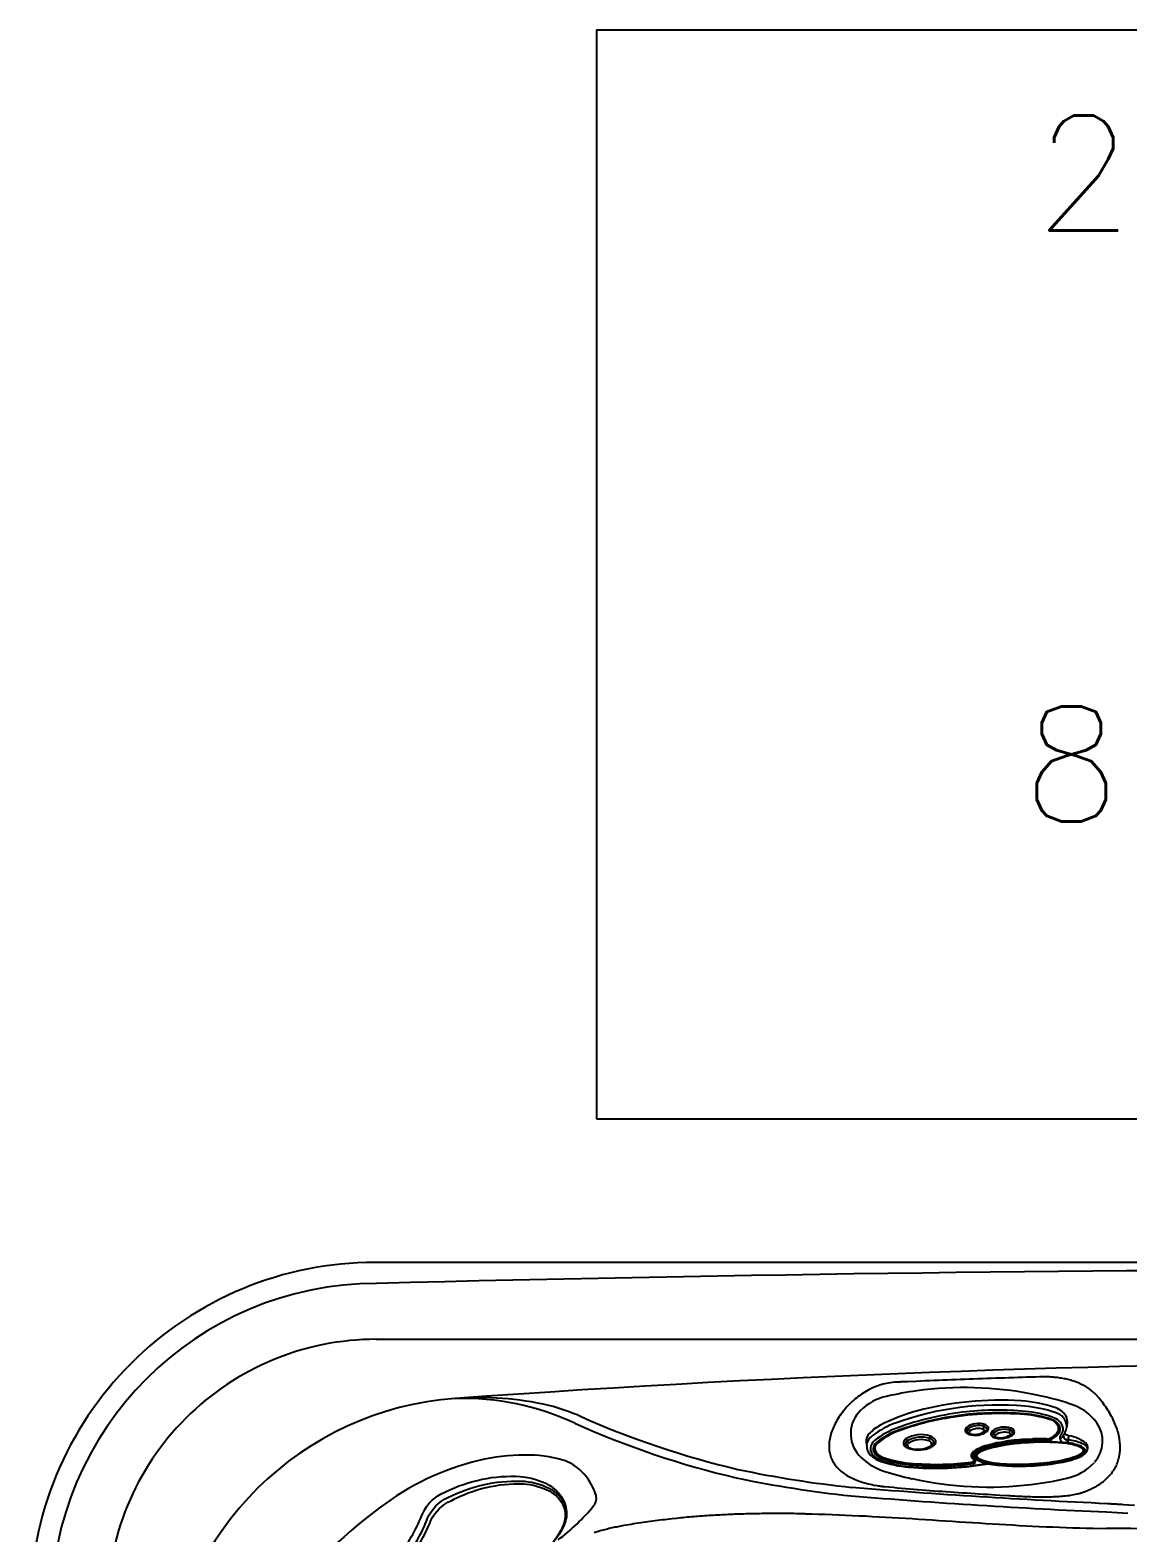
# Model space of a CAD drawing. Extents: x 938 to 1038, y 781 to 934.
# Drawn here: x 937.9 to 976.1, y 881.3 to 933.6 of the extents above; entities that cross this region are included whole.
import ezdxf
from ezdxf.enums import TextEntityAlignment as Align

# ---------------------------------------------------------------- set-up
doc = ezdxf.new("R2010")
doc.units = 0
doc.header["$MEASUREMENT"] = 0
for name, color, linetype in [('1', 4, 'Continuous'), ('1_CYAN', 4, 'Continuous'), ('2', 2, 'Continuous'), ('DIM', 3, 'Continuous')]:
    doc.layers.add(name, color=color, linetype=linetype)
doc.styles.add('SIMPLEX', font='simplex')

# ---------------------------------------------------------------- blocks, each defined once
blk = doc.blocks.new('AUX PANEL')
at = {"layer": '1', "color": 3}
for p, q in [((3.509, 0.604), (3.478, 0.65)), ((3.575, 0.518), (3.53, 0.586)), ((4.058, 0.603), (4.081, 0.683)), ((4.09, 0.706), (4.105, 0.761)), ((4.38, 0.551), (4.414, 0.5)), ((4.986, 0.589), (4.966, 0.51)), ((4.997, 0.611), (5.013, 0.673)), ((1.381, 0.18), (1.412, 0.125)), ((1.475, 0.043), (1.435, 0.111)), ((2.197, 0.211), (2.18, 0.135)), ((2.208, 0.231), (2.221, 0.292)), ((4.479, 0.418), (4.435, 0.484))]:
    blk.add_line(p, q, dxfattribs=at)
at = {"layer": '1', "color": 2}
for centre, radius, start, end in [((4.985, -9.767), 11.402, 88.2128, 106.5253), ((5.198, -2.936), 4.567, 72.7244, 88.2128), ((3.446, -4.582), 5.993, 106.5253, 120.0224), ((6.355, 0.783), 0.673, 27.941, 72.7244), ((6.52, 0.928), 0.461, 347.4297, 21.5705), ((1.16, -0.625), 1.423, 120.0224, 139.1091), ((3.546, 0.549), 0.122, 123.8991, 191.1005), ((3.557, 0.551), 0.133, 191.1005, 239.2691), ((3.902, 0.081), 0.71, 73.3731, 126.6286), ((4.04, 0.544), 0.226, 39.2156, 73.3731), ((4.106, 0.625), 0.133, 308.5481, 353.0694), ((4.135, 0.622), 0.104, 353.0694, 39.2156), ((4.521, 0.398), 0.209, 132.6044, 153.8236), ((4.823, -0.049), 0.747, 74.7178, 126.4448), ((4.964, 0.465), 0.213, 43.2785, 74.7178), ((5.042, 0.539), 0.105, 2.3795, 43.2785), ((5.034, 0.539), 0.113, 318.9553, 2.3795), ((6.497, 0.801), 0.467, 330.2411, 356.5702), ((7.096, 0.785), 0.134, 161.0592, 185.0976), ((0.353, 0.073), 0.356, 139.1091, 177.165), ((0.575, 0.062), 0.579, 177.165, 195.0902), ((1.456, 0.037), 0.166, 124.9572, 195.5352), ((1.932, -0.719), 1.059, 74.5553, 122.303), ((2.119, -0.041), 0.356, 39.1161, 74.5553), ((2.29, 0.098), 0.136, 312.1345, 39.1161), ((3.655, 0.716), 0.324, 239.2691, 251.6989), ((3.756, 1.11), 0.73, 253.8892, 306.3578), ((4.41, 0.452), 0.0848, 153.8236, 197.8039), ((4.49, 0.478), 0.169, 197.8039, 216.3234), ((4.452, 0.45), 0.122, 216.3234, 246.3113), ((4.591, 0.767), 0.468, 246.3113, 256.5178), ((4.649, 1.008), 0.716, 256.5178, 287.4956), ((4.599, 1.167), 0.882, 287.4956, 301.8398), ((4.935, 0.625), 0.244, 301.8398, 318.9553), ((6.881, -0.821), 1.3, 54.6823, 82.229), ((7.51, 0.068), 0.211, 336.4607, 54.6823), ((7.58, 0.021), 0.129, 343.1859, 45.0041), ((0.491, -0.088), 0.474, 179.8157, 227.6318), ((0.754, 0.2), 0.864, 227.6318, 252.8661), ((1.455, 0.036), 0.164, 195.5352, 241.4325), ((1.697, 0.481), 0.671, 241.4325, 256.2015), ((1.785, 0.84), 1.041, 256.2015, 297.5534), ((2.013, 0.404), 0.548, 297.5534, 312.1345), ((5.26, 6.446), 7.085, 274.0179, 281.6923), ((6.133, 2.652), 3.194, 280.147, 293.4583), ((7.001, 0.653), 1.015, 293.4583, 302.5562), ((7.298, 0.187), 0.462, 302.5562, 320.7933), ((7.452, 0.062), 0.264, 320.7933, 342.7195), ((1.747, 3.422), 4.235, 252.8661, 266.7927), ((2.089, 9.947), 10.769, 266.9181, 281.2009), ((4.278, -1.121), 0.513, 88.3059, 100.9296), ((4.256, -1.934), 1.326, 82.8545, 88.4017), ((5.11, 6.4), 7.051, 264.3901, 275.2555)]:
    blk.add_arc(centre, radius, start, end, dxfattribs=at)
at = {"layer": '1', "color": 3}
for centre, radius, start, end in [((4.898, -9.084), 10.546, 86.8632, 111.5506), ((4.876, -8.962), 10.247, 97.9706, 111.8262), ((4.94, -9.286), 10.481, 87.0677, 111.2921), ((5.003, -9.862), 11.03, 87.4903, 101.2777), ((4.88, -8.986), 10.271, 86.5699, 97.9706), ((5.294, -2.689), 4.139, 72.501, 87.4952), ((5.273, -2.793), 3.981, 73.2277, 87.0677), ((5.302, -2.643), 3.805, 73.2962, 87.2313), ((5.25, -2.804), 4.079, 72.6462, 86.5699), ((6.266, 0.448), 0.672, 50.6403, 72.6462), ((6.434, 0.738), 0.531, 4.3959, 78.6317), ((2.12, -2.091), 3.022, 111.2615, 129.3913), ((2.113, -2.063), 2.815, 111.8262, 130.4243), ((4.522, -7.881), 8.993, 100.738, 112.1152), ((3.549, 0.52), 0.0681, 147.5692, 208.5669), ((3.651, 0.455), 0.189, 129.8753, 147.5692), ((3.9, 0.087), 0.633, 73.4336, 125.8479), ((3.899, 0.093), 0.525, 72.5871, 126.8184), ((4.033, 0.522), 0.0756, 43.0492, 72.5871), ((4.025, 0.506), 0.195, 54.0655, 73.4336), ((4.064, 0.545), 0.0357, 303.2086, 351.2073), ((4.059, 0.546), 0.0408, 351.2073, 43.0492), ((4.083, 0.587), 0.0953, 5.0171, 54.0655), ((4.095, 0.588), 0.0841, 305.983, 5.0171), ((4.82, -0.045), 0.665, 75.5501, 125.3139), ((4.938, 0.415), 0.19, 54.8314, 75.5501), ((4.999, 0.5), 0.0854, 9.7066, 54.8314), ((6.31, 0.63), 0.392, 35.432, 77.2832), ((6.317, 0.64), 0.371, 16.1555, 77.5899), ((6.26, 0.484), 0.557, 47.3073, 73.2277), ((6.222, 0.449), 0.593, 49.076, 63.9015), ((6.288, 0.8), 0.418, 309.7821, 323.2215), ((6.266, 0.835), 0.468, 313.1514, 327.7289), ((6.442, 0.704), 0.257, 0.3358, 49.076), ((6.443, 0.682), 0.288, 306.9321, 47.3073), ((6.565, 0.61), 0.0832, 313.3958, 342.3064), ((6.423, 0.711), 0.253, 350.8857, 35.432), ((6.416, 0.709), 0.26, 331.3848, 351.4245), ((6.459, 0.713), 0.24, 327.7289, 356.3018), ((6.445, 0.665), 0.391, 8.207, 50.6403), ((6.552, 0.68), 0.283, 323.3704, 8.207), ((7.159, 0.366), 0.327, 141.7136, 152.8307), ((7.09, 0.717), 0.252, 219.319, 262.229), ((0.464, -0.12), 0.449, 125.7886, 176.0645), ((0.489, -0.192), 0.339, 126.3542, 229.549), ((0.608, -0.252), 0.369, 130.1613, 155.7405), ((0.542, -0.181), 0.258, 125.8818, 192.4668), ((1.953, -1.713), 2.314, 110.6898, 133.9375), ((2.142, -2.108), 2.777, 111.2921, 129.6708), ((1.471, 0.004), 0.107, 152.7339, 212.7658), ((1.519, -0.02), 0.16, 124.1793, 152.7339), ((1.937, -0.724), 0.979, 74.0084, 121.0922), ((1.571, -0.087), 0.153, 128.0613, 147.9271), ((1.936, -0.697), 0.864, 73.9923, 122.1245), ((2.145, -0.006), 0.142, 22.2291, 78.4856), ((2.141, -0.014), 0.24, 43.5931, 74.0084), ((2.194, 0.028), 0.0852, 296.3745, 13.5406), ((2.19, 0.1), 0.166, 296.8486, 325.4042), ((2.231, 0.072), 0.116, 325.4042, 43.5931), ((3.614, 0.555), 0.143, 208.5669, 254.4282), ((3.599, 0.475), 0.0356, 168.3826, 202.5332), ((3.61, 0.473), 0.0468, 123.687, 168.3826), ((3.612, 0.48), 0.0492, 202.5332, 222.9991), ((3.754, 1.057), 0.664, 254.4282, 305.983), ((3.615, 0.484), 0.0543, 222.9991, 256.7133), ((3.757, 0.965), 0.556, 253.9429, 305.979), ((4.471, -0.953), 1.03, 106.5339, 114.5292), ((5.34, -3.307), 3.525, 102.8403, 110.6261), ((5.585, -4.141), 4.34, 100.5484, 109.5628), ((-0.018, 14.17), 14.745, 286.5339, 287.4444), ((5.504, -3.891), 4.038, 102.2348, 108.3973), ((5.717, -4.638), 4.807, 99.0995, 107.8856), ((4.468, 0.419), 0.0796, 150.4891, 190.7765), ((4.471, 0.42), 0.0832, 190.7765, 243.1564), ((4.495, 0.403), 0.112, 123.4939, 150.4891), ((4.934, -1.591), 1.775, 99.8338, 107.4444), ((4.593, 0.66), 0.352, 243.1564, 251.5771), ((4.509, 0.379), 0.0398, 126.097, 204.1853), ((4.522, 0.392), 0.0572, 210.9526, 260.5563), ((4.647, 0.99), 0.685, 255.9831, 305.64), ((4.816, -0.029), 0.55, 74.6927, 126.8054), ((6.284, -7.363), 7.57, 93.3483, 103.6374), ((4.65, 0.902), 0.583, 256.3823, 305.5673), ((5.998, -6.07), 6.365, 98.8978, 103.0896), ((3.848, 4.674), 4.583, 279.8338, 282.6858), ((6.38, -8.259), 8.493, 90.8326, 101.7653), ((6.378, -8.401), 8.672, 90.7076, 100.5484), ((6.29, -7.841), 8.171, 94.8825, 100.1158), ((6.364, -8.326), 8.551, 90.8476, 99.4711), ((4.951, 0.443), 0.0591, 34.3397, 77.9306), ((4.965, 0.461), 0.0411, 304.9146, 341.0021), ((4.973, 0.458), 0.0326, 341.0021, 34.3397), ((6.383, -8.558), 8.882, 93.025, 98.8687), ((4.954, 0.543), 0.144, 310.0461, 323.8454), ((5.01, 0.502), 0.0741, 323.8454, 9.7066), ((5.482, 3.073), 2.775, 272.3124, 276.4711), ((6.39, -8.711), 9.046, 90.7404, 93.7685), ((6.393, -6.216), 6.434, 84.8655, 94.9188), ((6.3, -6.423), 6.746, 90.1738, 93.2747), ((6.465, -4.752), 4.981, 83.7239, 92.6272), ((6.421, -6.928), 7.162, 86.4713, 91.3134), ((6.286, 0.603), 0.269, 267.1106, 296.5573), ((6.279, 0.607), 0.284, 270.1174, 305.362), ((6.281, 0.595), 0.324, 270.7773, 305.3436), ((5.59, 1.557), 1.447, 304.3422, 311.8229), ((5.653, 1.489), 1.365, 305.362, 313.1514), ((7.971, -1.352), 2.256, 126.9321, 131.7726), ((6.92, 0.381), 0.192, 137.2968, 179.7854), ((6.729, 0.519), 0.133, 269.1945, 321.2663), ((6.914, 0.401), 0.187, 185.7097, 251.1934), ((6.778, 0.48), 0.0707, 321.2663, 351.2247), ((6.928, 0.461), 0.0807, 137.932, 181.7008), ((7.011, 0.487), 0.166, 189.7009, 275.984), ((6.869, -1.11), 1.324, 83.9007, 90.2641), ((7.179, -4.264), 4.496, 92.6065, 93.9775), ((6.722, -2.233), 2.438, 77.8804, 84.1832), ((6.913, -1.414), 1.642, 86.2447, 87.8295), ((6.995, 0.227), 0.0251, 304.6788, 354.3337), ((6.76, -1.902), 2.123, 71.5446, 83.2367), ((6.885, -1.285), 1.489, 66.5256, 85.1925), ((6.714, 0.293), 0.314, 347.339, 5.2156), ((6.798, -1.709), 1.947, 70.3737, 83.4318), ((-44.67, 7.536), 52.198, 352.0555, 352.2188), ((6.88, -1.462), 1.791, 68.7788, 85.2916), ((7.039, -0.86), 1.029, 68.4457, 79.1127), ((7.219, -0.405), 0.539, 55.1292, 68.4457), ((7.292, -0.308), 0.443, 54.3966, 71.5446), ((7.285, -0.337), 0.491, 50.7876, 70.102), ((7.401, -0.098), 0.195, 43.96, 66.5256), ((7.368, -0.192), 0.43, 45.0041, 68.1277), ((7.469, -0.047), 0.103, 14.5673, 55.1292), ((7.429, -0.071), 0.155, 31.3477, 43.96), ((7.458, -0.08), 0.16, 34.1573, 55.4533), ((7.507, -0.023), 0.0639, 328.3765, 31.3477), ((7.537, -0.028), 0.066, 9.4117, 35.1562), ((7.509, -0.062), 0.135, 25.2231, 50.7876), ((0.49, -0.199), 0.241, 155.7405, 201.1498), ((0.607, -0.154), 0.366, 201.1498, 229.791), ((0.796, 0.168), 0.813, 229.549, 251.3924), ((0.542, -0.181), 0.258, 192.4668, 225.9064), ((0.544, -0.182), 0.238, 145.5885, 216.491), ((0.712, -0.055), 0.448, 216.6808, 252.308), ((0.768, 0.052), 0.582, 225.9064, 250.7557), ((0.726, -0.013), 0.55, 229.791, 250.6244), ((1.719, 2.917), 3.586, 251.421, 266.6959), ((1.642, 2.557), 3.235, 250.7557, 268.2288), ((1.545, 0.052), 0.195, 212.7658, 238.9868), ((1.495, -0.039), 0.0641, 147.9271, 199.8187), ((1.55, -0.02), 0.122, 199.8187, 253.5053), ((1.569, 0.092), 0.241, 238.9868, 257.7433), ((1.777, 0.8), 0.979, 254.6751, 299.9168), ((1.771, 0.741), 0.914, 253.9045, 300.2528), ((3.747, -0.324), 0.0827, 150.5571, 182.8718), ((3.82, -0.32), 0.155, 182.8718, 227.961), ((4.062, -0.501), 0.444, 130.5135, 150.5571), ((3.676, -0.459), 0.103, 276.3351, 322.16), ((3.836, -0.336), 0.138, 172.0602, 214.1366), ((3.925, -0.359), 0.23, 124.3894, 169.4043), ((2.079, -2.308), 2.487, 47.71, 48.7976), ((3.843, -0.351), 0.136, 207.1302, 236.6627), ((3.818, -0.364), 0.0904, 166.6135, 217.2924), ((3.931, -0.391), 0.206, 126.5464, 166.6135), ((4.053, -0.185), 0.386, 217.2924, 229.962), ((3.732, -0.491), 0.0307, 346.5457, 47.71), ((3.727, -0.504), 0.0346, 328.4818, 9.2387), ((3.712, -0.55), 0.101, 41.922, 56.6627), ((3.74, -0.494), 0.0569, 303.3397, 340.7519), ((4.135, -0.588), 0.557, 115.2129, 130.5135), ((3.765, -0.503), 0.0312, 340.7519, 41.922), ((3.887, -0.357), 0.0974, 144.7267, 219.3538), ((5.11, -2.09), 2.327, 120.2638, 124.3894), ((3.767, -0.526), 0.0596, 328.2455, 49.962), ((4.067, -0.485), 0.319, 124.409, 144.7267), ((4.548, -1.223), 1.242, 109.5628, 126.5464), ((3.978, -0.282), 0.216, 219.3538, 235.0523), ((3.888, -0.335), 0.0706, 140.1355, 219.6246), ((3.944, -0.303), 0.128, 190.8459, 243.2975), ((4.168, -0.569), 0.435, 121.2, 140.1355), ((4, -0.251), 0.211, 217.7981, 243.3099), ((3.919, -0.332), 0.0634, 141.203, 219.1831), ((4.12, -0.08), 0.462, 235.0523, 248.4056), ((4.177, -0.54), 0.395, 115.704, 141.203), ((4.045, -0.229), 0.226, 219.1831, 246.3327), ((4.26, 0.21), 0.73, 239.2096, 254.2492), ((4.565, -1.211), 1.199, 106.2225, 124.409), ((9.616, -12.229), 13.424, 114.5292, 115.2129), ((4.216, 0.127), 0.646, 241.3274, 251.047), ((4.33, -0.753), 0.78, 107.2647, 120.2638), ((4.61, -1.3), 1.29, 106.6488, 121.2), ((4.516, 0.923), 1.541, 248.4056, 265.6006), ((4.489, 0.783), 1.331, 246.3327, 263.3862), ((5.112, -2.481), 2.549, 103.9108, 115.704), ((4.526, 1.067), 1.636, 251.4763, 266.013), ((4.643, 1.57), 2.143, 254.2492, 264.5053), ((5.024, 7.92), 8.502, 269.1517, 277.8679), ((5.207, 6.346), 6.983, 272.7222, 285.7486), ((5.01, 8.132), 8.73, 274.7939, 279.984), ((5.139, 7.174), 7.757, 276.2528, 281.4226), ((5.513, 4.925), 5.47, 277.091, 287.0145), ((5.716, 4.172), 4.707, 279.8723, 287.2579), ((6.064, 2.81), 3.296, 280.6899, 293.4611), ((6.745, 1.019), 1.439, 284.6623, 303.8175), ((6.55, 1.504), 1.912, 287.104, 298.0281), ((6.608, 1.328), 1.709, 287.1896, 299.2994), ((7.053, 0.495), 0.778, 294.4942, 309.3287), ((7.319, 0.093), 0.285, 296.1958, 328.3765), ((7.186, 0.296), 0.547, 298.7146, 311.9764), ((7.41, 0.034), 0.252, 302.904, 330.5441), ((7.442, 0.02), 0.164, 309.3287, 346.5223), ((7.464, 0.001), 0.142, 308.0204, 340.8538), ((7.534, -0.023), 0.0683, 340.8538, 5.6104), ((7.548, -0.044), 0.093, 330.5441, 25.2231), ((1.653, 2.713), 3.498, 251.3924, 267.7645), ((1.658, 2.639), 3.361, 250.6244, 267.4121), ((2.124, 9.523), 10.261, 266.5519, 276.9572), ((2.128, 9.385), 10.067, 266.4926, 273.2192), ((2.114, 9.839), 10.637, 266.781, 281.4595), ((2.157, 8.778), 9.475, 266.2819, 279.2521), ((2.133, 9.406), 10.088, 273.1801, 278.8593), ((2.905, 3.665), 4.352, 276.0969, 281.2051), ((3.665, -0.381), 0.193, 274.3564, 303.3397), ((3.73, -0.503), 0.102, 281.2051, 328.2455), ((4.968, 4.102), 4.685, 262.2396, 269.1507), ((5.063, 5.863), 6.51, 264.1363, 274.1865), ((4.416, -0.589), 0.0236, 79.0835, 88.6815), ((5.016, 4.892), 5.49, 263.7712, 270.3976), ((5.077, 6.897), 7.488, 265.1015, 276.9538), ((5.015, 7.84), 8.438, 270.2675, 274.9269)]:
    blk.add_arc(centre, radius, start, end, dxfattribs=at)
blk = doc.blocks.new('Pillow07')
at = {"layer": '1_CYAN', "color": 4, "linetype": 'Continuous'}
blk.add_lwpolyline([(-2.358, -0.87, -0.006603), (-5.745, -0.616, -0.021924), (-6.178, -0.554, -0.081502), (-6.683, -0.382, -0.155149), (-7.057, -0.002, -0.083013), (-7.178, 0.3, -0.136326), (-7.125, 1.034, -0.096778), (-6.565, 1.944, -0.127397), (-4.291, 3.344, -0.186872), (-3.258, 3.28, 0.065625), (-1.71, 2.868, 0.071435), (1.71, 2.868, 0.065625), (3.258, 3.28, -0.186872), (4.291, 3.344, -0.127397), (6.565, 1.944, -0.096778), (7.125, 1.034, -0.136326), (7.178, 0.3, -0.083013), (7.057, -0.002, -0.155149), (6.683, -0.382, -0.081502), (6.178, -0.554, -0.021924), (5.745, -0.616, -0.006603), (2.358, -0.87, -0.02343)], format="xyb", close=True, dxfattribs=at)
at = {"layer": '1_CYAN', "color": 3, "linetype": 'Continuous'}
for points in [[(-7.051, -0.007, -0.035917), (-7.097, 0.106, -0.150356), (-7.089, 0.827, -0.114334), (-6.565, 1.702, -0.12673), (-4.367, 3.088, -0.194366), (-3.357, 3.079, 0.069606), (-1.71, 2.626, 0.073636), (1.71, 2.626, 0.069606), (3.357, 3.079, -0.194366), (4.367, 3.088, -0.12673), (6.565, 1.702, -0.114334), (7.089, 0.827, -0.150356), (7.097, 0.106, -0.034443), (7.053, -0.003)], [(-5.745, -0.616, -0.03429), (-6.274, -0.516, -0.087533), (-6.708, -0.327, -0.132713), (-6.986, -0.006, -0.179167), (-7.021, 0.761, -0.10283), (-6.565, 1.573, -0.130003), (-4.366, 2.938, -0.182201), (-3.385, 2.942, 0.065189), (-1.71, 2.497, 0.071467), (1.71, 2.497, 0.065189), (3.385, 2.942, -0.182201), (4.366, 2.938, -0.130003), (6.565, 1.573, -0.10283), (7.021, 0.761, -0.179167), (6.986, -0.006, -0.132713), (6.708, -0.327, -0.087533), (6.274, -0.516, -0.03429), (5.745, -0.616)], [(-0.014, 1.929, 0.082097), (-2.745, 1.506, 0.081749), (-3.889, 0.917, 0.10997), (-4.213, 0.537, 0.288824), (-4.2, 0.045, 0.128848), (-3.81, -0.311, 0.064282), (-3.023, -0.615, 0.029904), (-2.157, -0.782, 0.020061), (-1.104, -0.879, 0.013811), (0, -0.907, 0.013811), (1.104, -0.879, 0.020061), (2.157, -0.782, 0.029904), (3.023, -0.615, 0.064282), (3.81, -0.311, 0.128848), (4.2, 0.045, 0.288824), (4.213, 0.537, 0.10997), (3.889, 0.917, 0.081749), (2.745, 1.506, 0.082097), (0.014, 1.929)], [(0.011, 1.79, 0.069931), (-2.482, 1.457, 0.085576), (-3.783, 0.864, 0.092534), (-4.083, 0.559, 0.328712), (-4.083, 0.027, 0.110973), (-3.715, -0.285, 0.062647), (-2.923, -0.588, 0.030211), (-2.047, -0.756, 0.019896), (-1.004, -0.852, 0.013777), (0, -0.878, 0.013777), (1.004, -0.852, 0.019896), (2.047, -0.756, 0.030211), (2.923, -0.588, 0.062647), (3.715, -0.285, 0.110973), (4.083, 0.027, 0.328712), (4.083, 0.559, 0.092534), (3.783, 0.864, 0.085576), (2.482, 1.457, 0.069931), (-0.011, 1.79)], [(-0.673, -0.235, -0.282153), (-0.657, 0.213, -0.468167), (0.424, 0.365), (0.53, 0.464, 0.460953), (-0.64, 0.337, 0.238725), (-0.726, -0.14, 0.137161), (-0.575, -0.35, 0.261069), (-0.572, -0.35, 0.46986), (-0.572, -0.349, -0.265453), (-0.636, -0.154, -0.195188), (-0.504, 0.022, -0.314105), (0, 0), (0.103, 0.084, 0.355977), (-0.538, 0.084, 0.328478), (-0.641, -0.257, -0.416518), (-0.642, -0.26, -0.387302), (-0.648, -0.259, -0.279485), (-0.621, 0.078, -0.429748), (0.212, 0.176), (0.318, 0.268, 0.422176), (-0.607, 0.19, 0.293997), (-0.668, -0.234, -0.469659), (-0.669, -0.236, -0.320928), (-0.673, -0.236)], [(-0.103, -0.081, 0.285107), (0.492, -0.111, 0.365107), (0.641, 0.3, -0.389885), (0.642, 0.303, -0.434748), (0.648, 0.302, -0.361319), (0.536, -0.156, -0.307672), (-0.212, -0.163), (-0.318, -0.239, 0.290786), (0.528, -0.239, 0.371252), (0.668, 0.272, -0.388988), (0.669, 0.275, -0.244043), (0.673, 0.274, -0.383995), (0.537, -0.307, -0.280367), (-0.424, -0.313), (-0.53, -0.383, 0.237756), (0.409, -0.447, 0.379998), (0.74, 0.108, 0.130298), (0.575, 0.42, 0.419454), (0.572, 0.419, 0.370938), (0.572, 0.418, -0.227085), (0.632, 0.16, -0.183703), (0.51, -0.012, -0.310404), (0, 0), (-0.106, -0.083)]]:
    blk.add_lwpolyline(points, format="xyb", dxfattribs=at)
blk = doc.blocks.new('VISTA')
at = {"layer": '1', "color": 3}
blk.add_line((12.056, 88.435), (88.056, 88.435), dxfattribs=at)
at = {"layer": '1'}
blk.add_lwpolyline([(0, 79.111), (0, 12, 0.414214), (12, 0), (88.112, 0, 0.414214), (100.112, 12), (100.112, 79.111, 0.414214), (88.112, 91.111), (12, 91.111, 0.414214)], format="xyb", close=True, dxfattribs=at)
at = {"layer": '1', "color": 3, "linetype": 'Continuous'}
for points in [[(30.163, 86.943), (30.094, 86.939), (30.026, 86.932), (29.958, 86.924), (29.89, 86.913), (29.822, 86.9), (29.755, 86.885), (29.689, 86.868), (29.623, 86.849), (29.557, 86.828), (29.493, 86.805), (29.429, 86.78), (29.365, 86.754), (29.303, 86.725), (29.241, 86.695), (29.181, 86.664), (29.121, 86.63), (29.062, 86.595), (29.004, 86.559), (28.948, 86.521), (28.892, 86.482), (28.837, 86.442), (28.784, 86.401), (28.731, 86.358), (28.68, 86.314), (28.63, 86.269), (28.581, 86.223), (28.533, 86.176), (28.486, 86.129), (28.441, 86.08), (28.397, 86.031), (28.355, 85.981), (28.313, 85.93), (28.273, 85.878), (28.235, 85.826), (28.198, 85.774), (28.162, 85.721), (28.128, 85.667), (28.096, 85.614), (28.065, 85.56), (28.036, 85.505), (28.008, 85.451), (27.982, 85.397), (27.958, 85.342), (27.936, 85.288), (27.916, 85.233), (27.898, 85.179), (27.881, 85.125), (27.866, 85.072), (27.854, 85.019), (27.843, 84.966), (27.834, 84.913), (27.827, 84.861), (27.822, 84.81), (27.82, 84.759), (27.819, 84.709), (27.82, 84.66), (27.823, 84.611), (27.828, 84.563), (27.835, 84.516), (27.844, 84.47), (27.855, 84.424), (27.868, 84.38), (27.883, 84.336), (27.9, 84.293), (27.918, 84.251), (27.938, 84.21), (27.96, 84.169), (27.984, 84.13), (28.01, 84.091), (28.037, 84.054), (28.066, 84.017), (28.096, 83.981), (28.129, 83.946), (28.162, 83.912), (28.198, 83.879), (28.235, 83.846), (28.273, 83.815), (28.313, 83.784), (28.354, 83.755), (28.397, 83.726), (28.441, 83.698), (28.487, 83.671), (28.534, 83.645), (28.582, 83.62), (28.632, 83.596), (28.683, 83.572), (28.735, 83.55), (28.788, 83.528), (28.843, 83.507), (28.898, 83.488), (28.955, 83.469), (29.013, 83.451), (29.072, 83.434), (29.131, 83.417), (29.192, 83.402), (29.253, 83.388), (29.316, 83.375), (29.379, 83.362), (29.508, 83.34)], [(30.55, 86.959), (30.531, 86.958), (30.512, 86.957), (30.492, 86.957), (30.473, 86.956), (30.454, 86.955), (30.434, 86.954), (30.415, 86.953), (30.395, 86.952), (30.376, 86.952), (30.357, 86.951), (30.337, 86.95), (30.318, 86.949), (30.299, 86.948), (30.279, 86.947), (30.26, 86.947), (30.24, 86.946), (30.221, 86.945), (30.202, 86.944), (30.163, 86.943)], [(35.159, 87.127), (35.006, 87.123), (34.852, 87.118), (34.698, 87.113), (34.545, 87.108), (34.391, 87.103), (34.238, 87.098), (34.084, 87.093), (33.93, 87.088), (33.777, 87.082), (33.623, 87.077), (33.469, 87.072), (33.316, 87.066), (33.162, 87.061), (33.008, 87.055), (32.855, 87.05), (32.701, 87.044), (32.547, 87.038), (32.394, 87.032), (32.24, 87.027), (32.087, 87.021), (31.933, 87.015), (31.779, 87.009), (31.626, 87.003), (31.472, 86.997), (31.318, 86.991), (31.165, 86.984), (31.011, 86.978), (30.858, 86.972), (30.55, 86.959)], [(37.117, 86.501), (37.085, 86.534), (37.053, 86.566), (37.019, 86.597), (36.984, 86.627), (36.949, 86.657), (36.912, 86.685), (36.874, 86.712), (36.836, 86.739), (36.797, 86.764), (36.757, 86.789), (36.716, 86.812), (36.675, 86.834), (36.634, 86.856), (36.591, 86.876), (36.549, 86.896), (36.506, 86.915), (36.462, 86.932), (36.418, 86.949), (36.374, 86.965), (36.329, 86.98), (36.284, 86.994), (36.239, 87.008), (36.193, 87.02), (36.147, 87.032), (36.101, 87.043), (36.055, 87.054), (36.009, 87.063), (35.962, 87.072), (35.916, 87.08), (35.869, 87.088), (35.822, 87.095), (35.775, 87.101), (35.728, 87.106), (35.681, 87.111), (35.633, 87.116), (35.586, 87.119), (35.539, 87.122), (35.491, 87.125), (35.444, 87.127), (35.397, 87.128), (35.349, 87.129), (35.302, 87.13), (35.254, 87.129), (35.159, 87.127)], [(36.764, 83.146), (36.817, 83.168), (36.87, 83.19), (36.921, 83.213), (36.971, 83.237), (37.02, 83.262), (37.068, 83.288), (37.115, 83.314), (37.161, 83.341), (37.205, 83.369), (37.249, 83.397), (37.291, 83.427), (37.333, 83.457), (37.373, 83.488), (37.412, 83.519), (37.45, 83.552), (37.486, 83.585), (37.521, 83.619), (37.555, 83.654), (37.588, 83.69), (37.619, 83.727), (37.65, 83.764), (37.678, 83.802), (37.706, 83.841), (37.732, 83.88), (37.757, 83.921), (37.78, 83.962), (37.802, 84.004), (37.823, 84.047), (37.842, 84.09), (37.86, 84.134), (37.876, 84.179), (37.891, 84.224), (37.904, 84.271), (37.916, 84.318), (37.926, 84.365), (37.935, 84.413), (37.942, 84.462), (37.948, 84.511), (37.952, 84.561), (37.954, 84.612), (37.955, 84.663), (37.955, 84.715), (37.953, 84.767), (37.949, 84.819), (37.944, 84.872), (37.937, 84.925), (37.929, 84.979), (37.919, 85.033), (37.908, 85.088), (37.895, 85.142), (37.881, 85.197), (37.865, 85.252), (37.847, 85.308), (37.828, 85.363), (37.808, 85.419), (37.786, 85.474), (37.763, 85.53), (37.738, 85.586), (37.712, 85.642), (37.684, 85.697), (37.655, 85.753), (37.625, 85.808), (37.593, 85.863), (37.56, 85.918), (37.526, 85.973), (37.491, 86.028), (37.454, 86.082), (37.416, 86.136), (37.377, 86.19), (37.336, 86.243), (37.294, 86.295), (37.252, 86.348), (37.208, 86.399), (37.117, 86.501)], [(29.508, 83.34), (29.52, 83.338), (29.533, 83.336), (29.546, 83.334), (29.558, 83.333), (29.571, 83.331), (29.584, 83.329), (29.597, 83.327), (29.61, 83.326), (29.622, 83.324), (29.635, 83.322), (29.648, 83.321), (29.661, 83.319), (29.674, 83.318), (29.687, 83.316), (29.7, 83.315), (29.713, 83.313), (29.726, 83.312), (29.739, 83.311), (29.765, 83.308)], [(29.765, 83.308), (29.907, 83.295), (30.05, 83.282), (30.192, 83.269), (30.334, 83.257), (30.477, 83.244), (30.619, 83.232), (30.762, 83.22), (30.904, 83.209), (31.047, 83.197), (31.19, 83.186), (31.332, 83.175), (31.475, 83.165), (31.618, 83.154), (31.76, 83.144), (31.903, 83.133), (32.046, 83.123), (32.189, 83.114), (32.332, 83.104), (32.475, 83.094), (32.618, 83.085), (32.761, 83.075), (32.904, 83.066), (33.047, 83.057), (33.19, 83.048), (33.334, 83.039), (33.477, 83.03), (33.62, 83.022), (33.763, 83.013), (34.05, 82.996)], [(34.05, 82.996), (34.111, 82.993), (34.171, 82.989), (34.232, 82.986), (34.292, 82.982), (34.353, 82.979), (34.413, 82.976), (34.474, 82.973), (34.535, 82.97), (34.596, 82.967), (34.657, 82.965), (34.717, 82.962), (34.778, 82.96), (34.839, 82.958), (34.901, 82.956), (34.962, 82.955), (35.023, 82.953), (35.084, 82.952), (35.145, 82.951), (35.207, 82.951), (35.268, 82.951), (35.329, 82.951), (35.391, 82.951), (35.452, 82.952), (35.513, 82.954), (35.575, 82.955), (35.636, 82.958), (35.697, 82.96), (35.757, 82.963), (35.818, 82.967), (35.878, 82.971), (35.939, 82.976), (35.998, 82.982), (36.058, 82.988), (36.117, 82.995), (36.175, 83.002), (36.233, 83.011), (36.29, 83.02), (36.346, 83.03), (36.456, 83.053)], [(36.456, 83.053), (36.469, 83.056), (36.483, 83.059), (36.496, 83.062), (36.509, 83.065), (36.522, 83.069), (36.535, 83.072), (36.547, 83.075), (36.56, 83.079), (36.573, 83.082), (36.585, 83.086), (36.598, 83.089), (36.61, 83.093), (36.623, 83.097), (36.635, 83.101), (36.647, 83.105), (36.659, 83.108), (36.671, 83.112), (36.683, 83.116), (36.695, 83.121), (36.707, 83.125), (36.718, 83.129), (36.73, 83.133), (36.742, 83.137), (36.764, 83.146)], [(37.5, 82.722), (37.528, 82.72), (37.556, 82.719), (37.584, 82.717), (37.611, 82.715), (37.639, 82.713), (37.667, 82.712), (37.695, 82.71), (37.722, 82.708), (37.75, 82.707), (37.778, 82.705), (37.806, 82.703), (37.834, 82.702), (37.861, 82.7), (37.889, 82.698), (37.917, 82.696), (37.945, 82.695), (37.973, 82.693), (38, 82.691), (38.056, 82.688)], [(38.056, 82.688), (38.454, 82.665)], [(37.48, 82.424), (38.229, 82.378)]]:
    blk.add_lwpolyline(points, dxfattribs=at)
at = {"layer": '1', "color": 2}
for points in [[(22.353, 82.181), (22.269, 82.173), (22.185, 82.164), (22.101, 82.155), (22.017, 82.145), (21.933, 82.136), (21.849, 82.126), (21.765, 82.115), (21.681, 82.104), (21.597, 82.093), (21.513, 82.082), (21.43, 82.07), (21.346, 82.058), (21.262, 82.045), (21.179, 82.032), (21.095, 82.019), (21.012, 82.006), (20.929, 81.992), (20.845, 81.977), (20.679, 81.948)], [(24.997, 82.356), (24.921, 82.354), (24.846, 82.352), (24.77, 82.35), (24.694, 82.347), (24.619, 82.345), (24.543, 82.342), (24.468, 82.339), (24.392, 82.336), (24.316, 82.333), (24.241, 82.33), (24.165, 82.326), (24.09, 82.322), (24.014, 82.318), (23.938, 82.314), (23.863, 82.31), (23.787, 82.306), (23.712, 82.301), (23.636, 82.296), (23.56, 82.291), (23.485, 82.286), (23.409, 82.281), (23.334, 82.275), (23.258, 82.27), (23.183, 82.264), (23.107, 82.258), (23.032, 82.252), (22.956, 82.245), (22.881, 82.239), (22.805, 82.232), (22.73, 82.225), (22.654, 82.217), (22.579, 82.209), (22.504, 82.201), (22.353, 82.181)], [(26.988, 82.36), (26.888, 82.361), (26.789, 82.363), (26.689, 82.364), (26.59, 82.366), (26.491, 82.367), (26.391, 82.368), (26.292, 82.368), (26.192, 82.369), (26.093, 82.369), (25.993, 82.369), (25.893, 82.369), (25.794, 82.368), (25.694, 82.368), (25.595, 82.367), (25.495, 82.366), (25.395, 82.364), (25.296, 82.363), (25.196, 82.361), (24.997, 82.356)], [(26.988, 82.36), (27.222, 82.355), (27.455, 82.349), (27.689, 82.342), (27.923, 82.334), (28.156, 82.325), (28.389, 82.316), (28.623, 82.306), (28.856, 82.295), (29.089, 82.284), (29.322, 82.272), (29.555, 82.259), (29.788, 82.247), (30.02, 82.233), (30.253, 82.219), (30.486, 82.205), (30.718, 82.191), (30.951, 82.176), (31.183, 82.162), (31.415, 82.147), (31.648, 82.131), (31.88, 82.116), (32.113, 82.101), (32.345, 82.086), (32.578, 82.071), (32.81, 82.056), (33.043, 82.041), (33.276, 82.026), (33.508, 82.012), (33.741, 81.998), (33.974, 81.984), (34.207, 81.971), (34.44, 81.958), (34.674, 81.945), (34.907, 81.933), (35.14, 81.922), (35.374, 81.911), (35.608, 81.901), (35.841, 81.892), (36.075, 81.884), (36.309, 81.876), (36.543, 81.869), (36.777, 81.863), (37.012, 81.858), (37.48, 81.851)], [(20.679, 81.948), (20.626, 81.939), (20.574, 81.93), (20.522, 81.92), (20.469, 81.91), (20.417, 81.9), (20.365, 81.89), (20.313, 81.879), (20.261, 81.867), (20.209, 81.856), (20.157, 81.844), (20.105, 81.831), (20.054, 81.818), (20.002, 81.805), (19.951, 81.791), (19.899, 81.777), (19.848, 81.763), (19.797, 81.748), (19.746, 81.733), (19.644, 81.702)], [(43.142, 81.807), (42.858, 81.809), (42.575, 81.811), (42.292, 81.812), (42.008, 81.814), (41.725, 81.816), (41.442, 81.818), (41.159, 81.82), (40.875, 81.822), (40.592, 81.824), (40.309, 81.826), (40.026, 81.828), (39.743, 81.831), (39.46, 81.833), (39.177, 81.836), (38.894, 81.838), (38.611, 81.841), (38.329, 81.843), (38.046, 81.846), (37.48, 81.851)]]:
    blk.add_lwpolyline(points, dxfattribs=at)
at = {"layer": '1', "color": 3}
for centre, radius, start, end in [((50.056, -1410.853), 1501.714, 88.550238, 91.449766), ((12.067, 79.044), 11.337, 90.0248, 179.9622), ((12.055, 79.056), 9.379, 89.9954, 180.0045), ((15.636, 75.593), 10.815, 77.015, 94.3967), ((15.051, 77.078), 9.301, 65.1066, 91.5015), ((30.21, 84.642), 1.846, 102.1021, 134.3827), ((32.48, 74.98), 11.771, 97.8467, 103.0474), ((32.539, 74.446), 12.308, 78.9827, 97.7804), ((32.633, 74.941), 11.804, 72.4215, 78.9686), ((16.328, 79.346), 7.004, 65.943, 75.6341), ((29.688, 85.153), 1.116, 133.6056, 222.0067), ((35.687, 84.465), 1.802, 36.3034, 73.5564), ((31.606, 113.629), 30.825, 245.792, 256.8339), ((31.866, 114.455), 31.389, 246.1687, 256.7055), ((36.245, 84.89), 1.101, 317.9817, 35.6757), ((17.28, 77.002), 7.404, 90.4298, 102.9318), ((17.288, 79.738), 4.668, 74.2609, 90.7829), ((30.275, 85.659), 1.891, 221.5059, 253.0219), ((17.811, 75.208), 9.272, 103.6465, 127.4785), ((18.086, 82.738), 1.565, 44.4883, 72.5618), ((17.816, 82.423), 1.978, 18.4438, 45.5102), ((32.572, 121.306), 38.23, 258.0369, 264.0595), ((33.271, 95.051), 11.75, 252.4265, 257.4239), ((35.706, 85.399), 1.843, 282.2024, 316.9066), ((32.432, 120.584), 37.793, 258.0148, 264.1622), ((50.241, 355.733), 273.308, 265.46176, 267.32808), ((33.38, 95.59), 12.299, 257.4729, 276.9245), ((33.443, 95.042), 11.748, 276.941, 283.0489), ((19.282, 82.908), 0.436, 319.2087, 20.7144), ((47.808, 316.074), 233.879, 265.28634, 267.46921), ((22.347, 68.765), 17.148, 126.4066, 143.591), ((14.352, 86.9), 6.778, 306.5514, 320.8875)]:
    blk.add_arc(centre, radius, start, end, dxfattribs=at)
at = {"layer": '1', "color": 2}
for centre, radius, start, end in [((50.056, -406.741), 494.375, 85.91134, 94.0887), ((15.583, 75.528), 10.876, 94.0944, 175.2919)]:
    blk.add_arc(centre, radius, start, end, dxfattribs=at)
at = {"layer": '1', "color": 1, "rotation": 358.1407442624252}
blk.add_blockref('AUX PANEL', (29.116, 84.838), dxfattribs=at)
at = {"layer": '2', "linetype": 'Continuous', "rotation": 45.0000000000046}
blk.add_blockref('Pillow07', (13.647, 77.652), dxfattribs=at)

msp = doc.modelspace()

# ---------------------------------------------------------------- linework, layer by layer
at = {"layer": 'DIM', "color": 4}
msp.add_lwpolyline([(957.6, 895.675), (1018.266, 895.675), (1018.266, 933.58), (957.6, 933.58)], close=True, dxfattribs=at)

# ---------------------------------------------------------------- block references
at = {"layer": '1'}
msp.add_blockref('VISTA', (937.877, 799.564), dxfattribs=at)

# ---------------------------------------------------------------- texts
at = {"layer": 'DIM', "style": 'SIMPLEX'}
for s, p in [('2013 VISTA', (987.933, 926.604)), ('8\'4" x 7\'7"', (987.933, 906.032))]:
    msp.add_text(s, height=4, dxfattribs=at).set_placement(p, align=Align.CENTER)

doc.saveas('drawing.dxf')
